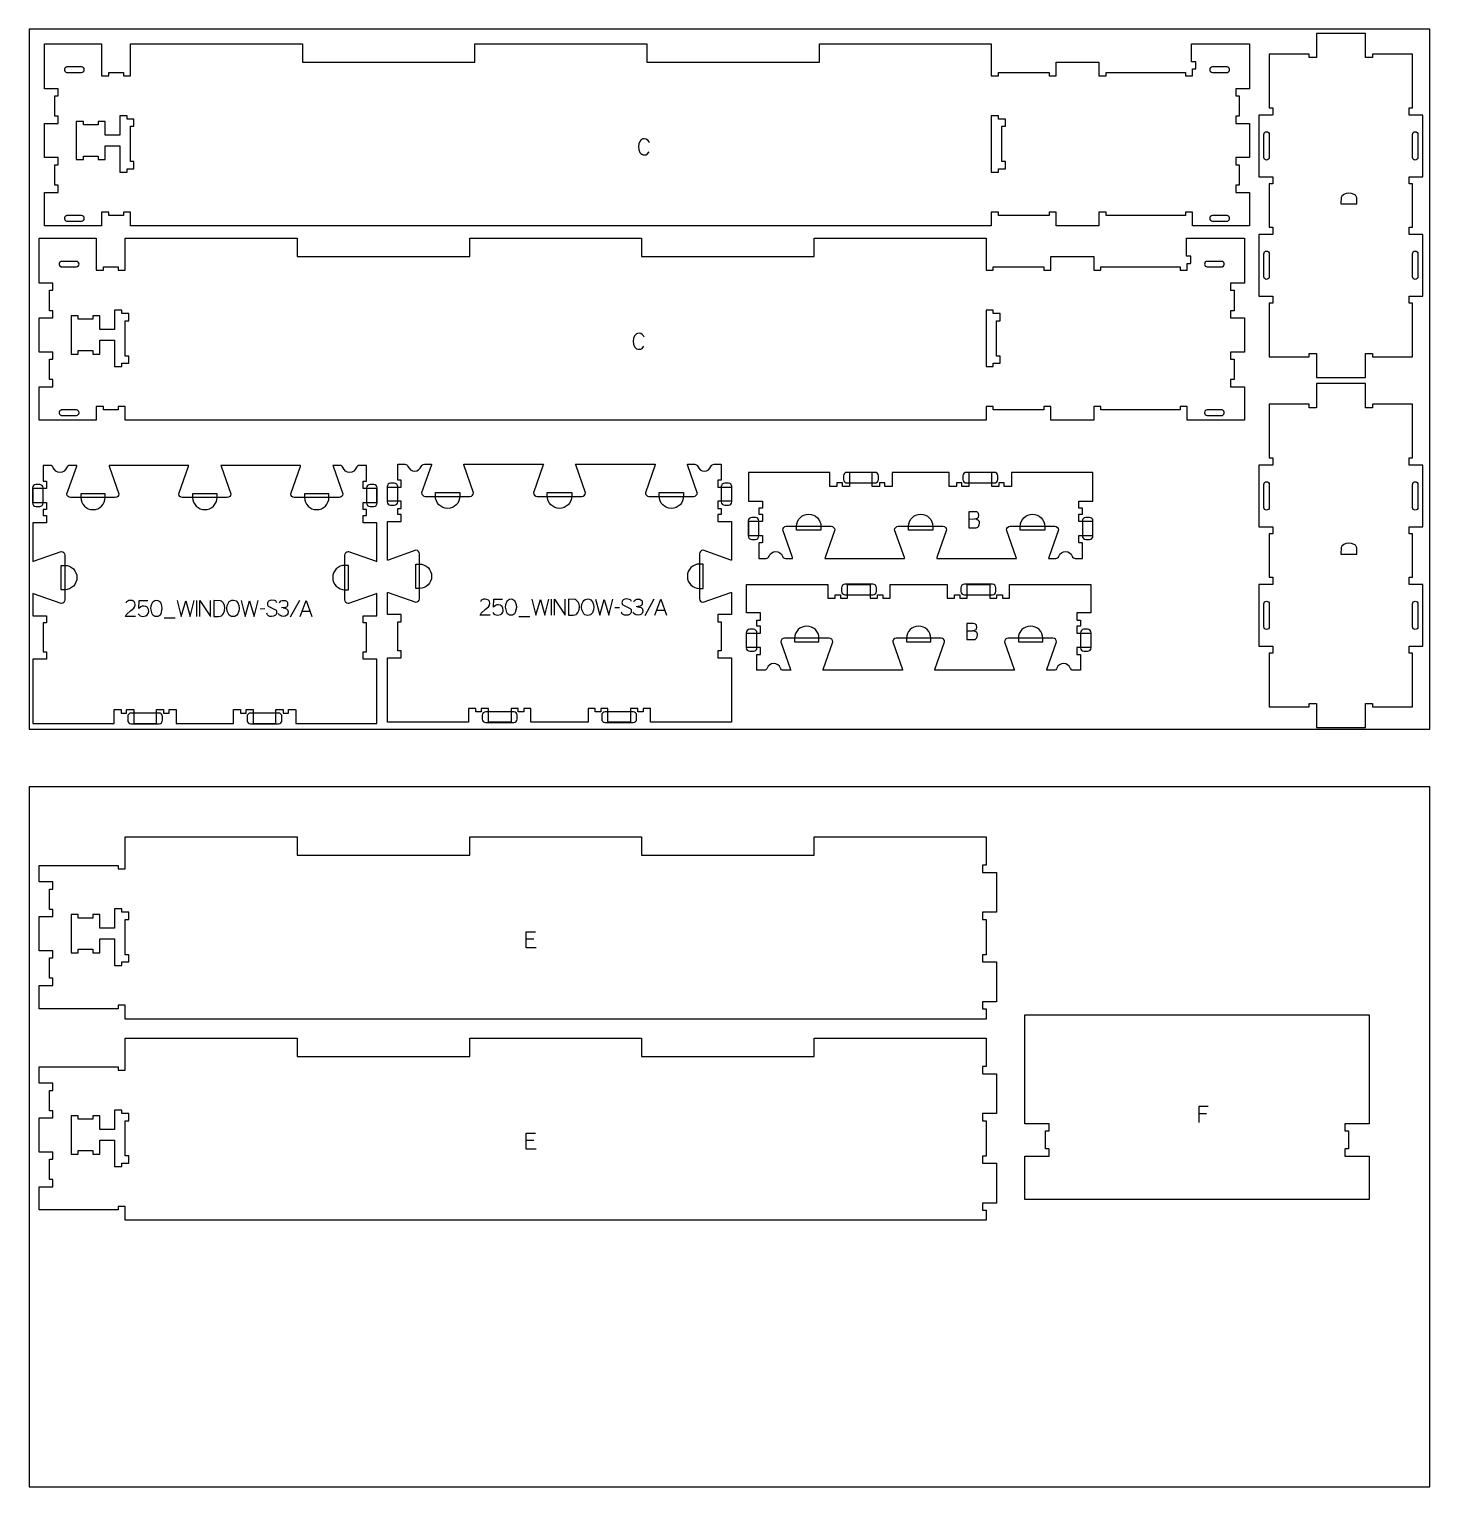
# Model space of a CAD drawing. Header units: millimetres. Extents: x -1220 to 1220, y -1270 to 3467.
# Drawn here: x -1220 to 1220, y -1270 to 1270 of the extents above; entities that cross this region are included whole.
import ezdxf

# ---------------------------------------------------------------- set-up
doc = ezdxf.new("R2010")
doc.units = ezdxf.units.MM
for name, color, linetype, true_color in [('0_SHEET_SPRUCEPLY_2440X122', 1, 'Continuous', 0xff0000), ('1_ANYTOOL_1MMDEEP_LABELS_S', 2, 'Continuous', 0xffff00), ('3_ANYTOOL_CUTTHROUGH_INSID', 4, 'Continuous', 0x00ffff), ('4_ANYTOOL_CUTTHROUGH_OUTSI', 5, 'Continuous', 0x0000ff), ('5_ANYTOOL_HALF_MILL_9MM_IN', 3, 'Continuous', 0x00ff00)]:
    doc.layers.add(name, color=color, linetype=linetype, true_color=true_color)

msp = doc.modelspace()

# ---------------------------------------------------------------- linework, layer by layer
at = {"layer": '0_SHEET_SPRUCEPLY_2440X122'}
for points in [[(-1220, 1270), (-1220, 50), (1220, 50), (1220, 1270)], [(-1220, -50), (-1220, -1270), (1220, -1270), (1220, -50)]]:
    msp.add_lwpolyline(points, close=True, dxfattribs=at)
at = {"layer": '1_ANYTOOL_1MMDEEP_LABELS_S'}
for p, q in [((-928.3, 274.7, 0), (-928.3, 246.7, 0)), ((-809.5, 259.7, 0), (-817.7, 259.6, 0)), ((-749.3, 274.3, 0), (-765.4, 245.6, 0)), ((-744.5, 255.6, 0), (-730.6, 255.6, 0)), ((-310.5, 276.9, 0), (-310.5, 248.9, 0)), ((-191.8, 261.9, 0), (-200, 261.8, 0)), ((-131.6, 276.5, 0), (-147.6, 247.7, 0)), ((-126.7, 257.8, 0), (-112.8, 257.8, 0)), ((-984.9, 244.4, 0), (-965.6, 244.4, 0)), ((-367.1, 246.5, 0), (-347.8, 246.5, 0)), ((-340.8, -315.9, 0), (-354.4, -315.9, 0)), ((830.9, -620.2, 0), (817.3, -620.2, 0)), ((-340.8, -666.6, 0), (-354.4, -666.6, 0))]:
    msp.add_line(p, q, dxfattribs=at)
for points in [[(-139.2, 1071.8, 0.131103), (-142.7, 1076.8), (-145.3, 1078.3), (-148.4, 1078.8), (-150.8, 1078.6), (-152.9, 1077.7), (-154.7, 1076.4), (-156.2, 1074.4), (-158.2, 1069.9), (-158.8, 1064.8), (-158.2, 1059.8), (-156.2, 1055.2), (-154.7, 1053.3), (-152.8, 1051.9), (-150.6, 1051.1), (-148.1, 1050.8), (-145.4, 1051.2), (-143.2, 1052.4), (-139.9, 1056.3)], [(-148.4, 733.1, 0.131103), (-151.9, 738.1), (-154.5, 739.6), (-157.6, 740.1), (-160, 739.8), (-162.1, 739), (-163.9, 737.6), (-165.4, 735.7), (-167.3, 731.1), (-168, 726.1), (-167.3, 721.1), (-165.3, 716.5), (-163.8, 714.6), (-162, 713.2), (-159.8, 712.4), (-157.3, 712.1), (-154.6, 712.5), (-152.4, 713.6), (-149, 717.6)]]:
    msp.add_lwpolyline(points, format="xyb", dxfattribs=at)
for points in [[(1065, 965.4), (1093, 965.4), (1092.9, 973.4), (1092.6, 976.2), (1091.7, 978.6), (1090.3, 980.6), (1088.3, 982), (1083.5, 983.9), (1078.4, 984.5), (1074.1, 983.9), (1070.1, 982.1), (1066.6, 978.9), (1065.7, 976.9)], [(1065, 355.4), (1093, 355.4), (1092.9, 363.4), (1092.6, 366.2), (1091.7, 368.6), (1090.3, 370.6), (1088.3, 372), (1083.5, 373.9), (1078.4, 374.5), (1074.1, 373.9), (1070.1, 372.1), (1066.6, 368.9), (1065.7, 366.9)], [(-998.4, 275), (-995.9, 274.6), (-993.8, 273.5), (-992.1, 271.9), (-990.9, 269.9), (-989.4, 265.2), (-988.9, 260.4), (-990.9, 251.1), (-992.1, 249.1), (-993.8, 247.6), (-995.9, 246.8), (-998.4, 246.5), (-1000.9, 246.8), (-1003, 247.7), (-1004.7, 249.1), (-1005.9, 251.2), (-1007.8, 260.4), (-1007.4, 265.2), (-1005.9, 270), (-1004.6, 271.9), (-1003, 273.5), (-1001, 274.6)], [(-898.3, 274.7), (-898.3, 246.7), (-890.4, 246.8), (-887.5, 247.1), (-885.1, 248), (-883.2, 249.5), (-881.7, 251.5), (-879.9, 256.3), (-879.3, 261.4), (-879.9, 265.7), (-881.6, 269.6), (-884.9, 273.1), (-886.9, 274.1)], [(-864.3, 275), (-861.7, 274.7), (-859.5, 273.6), (-856.3, 270.2), (-854.5, 265.5), (-853.9, 260.6), (-854.6, 255.8), (-856.5, 251), (-858, 249), (-859.8, 247.5), (-862, 246.6), (-864.6, 246.3), (-867.3, 246.6), (-869.6, 247.5), (-871.5, 249), (-873, 251.1), (-874.9, 256), (-875.5, 260.8), (-874.9, 265.9), (-872.9, 270.5), (-871.3, 272.5), (-869.4, 273.9), (-867, 274.8)], [(-380.6, 277.1), (-378.1, 276.8), (-376, 275.7), (-374.3, 274.1), (-373.1, 272.1), (-371.6, 267.4), (-371.2, 262.5), (-373.2, 253.3), (-374.4, 251.3), (-376, 249.8), (-378.1, 249), (-380.6, 248.7), (-383.2, 249), (-385.2, 249.8), (-386.9, 251.3), (-388.1, 253.3), (-390, 262.6), (-389.6, 267.4), (-388.1, 272.1), (-386.9, 274.1), (-385.2, 275.7), (-383.2, 276.8)], [(-280.6, 276.9), (-280.6, 248.9), (-272.6, 249), (-269.7, 249.3), (-267.3, 250.2), (-265.4, 251.6), (-264, 253.7), (-262.1, 258.4), (-261.5, 263.5), (-262.1, 267.8), (-263.8, 271.8), (-267.1, 275.3), (-269.1, 276.2)], [(-246.5, 277.2), (-243.9, 276.9), (-241.8, 275.8), (-238.6, 272.3), (-236.7, 267.7), (-236.1, 262.7), (-236.8, 258), (-238.7, 253.2), (-240.2, 251.1), (-242, 249.7), (-244.2, 248.8), (-246.8, 248.5), (-249.5, 248.8), (-251.8, 249.7), (-253.7, 251.2), (-255.2, 253.3), (-257.1, 258.2), (-257.8, 263), (-257.1, 268), (-255.1, 272.7), (-253.5, 274.7), (-251.6, 276.1), (-249.2, 276.9)]]:
    msp.add_lwpolyline(points, close=True, dxfattribs=at)
for points in [[(416.7, 416.4), (426.6, 416.5), (431.9, 418), (432.9, 418.8), (433.7, 419.9), (434.3, 423.1), (433.9, 425.8), (433.4, 426.8), (432.7, 427.7), (431.8, 428.3), (430.7, 428.8), (428, 429.2), (416.7, 429.2)], [(416.7, 429.2), (416.7, 401.2), (425.8, 401.2), (428.1, 401.1), (429.8, 401.2), (431.2, 401.6), (432.4, 402.4), (433.5, 403.5), (435, 406.2), (435.5, 409.1), (435.3, 410.9), (434.8, 412.4), (433.9, 413.6), (432.7, 414.6), (429.8, 415.9), (426.6, 416.5)], [(-1034.9, 246.8), (-1052, 246.8), (-1050.5, 250), (-1042.6, 256.9), (-1037.5, 261.3), (-1035.9, 263.9), (-1035.3, 267), (-1035.9, 270.4), (-1036.7, 271.7), (-1037.7, 272.8), (-1040.4, 274.2), (-1043.7, 274.7), (-1046.2, 274.4), (-1048.4, 273.5), (-1050.2, 272.1), (-1051.6, 270)], [(-1030.3, 251.2), (-1028.6, 249.2), (-1026.7, 247.8), (-1024.4, 247), (-1021.9, 246.7), (-1016.5, 247.7), (-1014.4, 249.2), (-1012.7, 251.7), (-1012, 253.5), (-1011.8, 255.3), (-1012.4, 259), (-1014.1, 262), (-1015.3, 263.2), (-1016.8, 264), (-1020.5, 264.7), (-1023, 264.5), (-1025.2, 263.6), (-1029.2, 260.7), (-1028.5, 274.7), (-1013.4, 274.7)], [(-962.4, 274.7), (-955.2, 246.7), (-947.3, 273.9), (-939.4, 246.7), (-932.4, 274.7)], [(-922.7, 246.7), (-922.7, 274.7), (-904, 246.7), (-904, 274.7)], [(-850.9, 274.7), (-843.7, 246.7), (-835.9, 273.9), (-827.9, 246.7), (-820.9, 274.7)], [(-788.8, 270.4), (-789, 271.7), (-789.6, 272.8), (-790.5, 273.6), (-791.9, 274.2), (-797.5, 275), (-800.3, 274.6), (-802.8, 273.3), (-803.8, 272.4), (-804.5, 271.3), (-805, 270), (-805.1, 268.5), (-804.9, 267), (-804.4, 265.7), (-803.6, 264.6), (-796.7, 261.1), (-791.1, 258.4), (-790, 257.5), (-789.2, 256.3), (-788.9, 255), (-789.1, 251.7), (-789.7, 250.3), (-790.6, 249.1), (-791.8, 248.1), (-794.6, 246.9), (-797.6, 246.4), (-800.5, 246.7), (-803.2, 247.8), (-804.3, 248.7), (-805.1, 249.7), (-805.6, 250.9), (-805.8, 252.2)], [(-777.7, 261.4), (-774.6, 261), (-771.7, 259.8), (-770.5, 258.9), (-769.6, 257.8), (-769.1, 256.3), (-768.9, 254.6), (-769.5, 251), (-770.3, 249.6), (-771.3, 248.6), (-774, 247.2), (-777.6, 246.7), (-780.2, 247.1), (-782.4, 248.1), (-784.2, 249.7), (-785.4, 252)], [(-784.4, 270.1), (-783, 272.1), (-781.3, 273.6), (-779.2, 274.4), (-776.7, 274.7), (-773.9, 274.3), (-771.6, 273), (-770.8, 272), (-770.1, 270.8), (-769.7, 268), (-769.9, 265.7), (-770.7, 264), (-772, 262.8), (-773.4, 262.1), (-780.3, 261.4)], [(-747.7, 246.7), (-737.6, 274.7), (-727.3, 246.7)], [(-417.1, 248.9), (-434.2, 249), (-432.7, 252.1), (-424.8, 259.1), (-419.8, 263.5), (-418.1, 266.1), (-417.6, 269.2), (-418.1, 272.5), (-418.9, 273.9), (-419.9, 274.9), (-422.6, 276.4), (-425.9, 276.9), (-428.4, 276.6), (-430.6, 275.7), (-432.4, 274.2), (-433.8, 272.1)], [(-412.5, 253.3), (-410.8, 251.4), (-408.9, 250), (-406.7, 249.2), (-404.2, 248.9), (-398.7, 249.9), (-396.6, 251.4), (-394.9, 253.9), (-394.3, 255.7), (-394, 257.5), (-394.6, 261.1), (-396.3, 264.2), (-397.5, 265.4), (-399, 266.2), (-402.8, 266.9), (-405.2, 266.6), (-407.4, 265.8), (-411.4, 262.9), (-410.7, 276.9), (-395.6, 276.9)], [(-344.6, 276.9), (-337.4, 248.9), (-329.5, 276.1), (-321.6, 248.9), (-314.6, 276.9)], [(-304.9, 248.9), (-304.9, 276.9), (-286.2, 248.9), (-286.2, 276.9)], [(-233.2, 276.9), (-226, 248.9), (-218.1, 276.1), (-210.2, 248.9), (-203.2, 276.9)], [(-171, 272.6), (-171.2, 273.9), (-171.8, 275), (-172.7, 275.8), (-174.1, 276.3), (-179.8, 277.2), (-182.5, 276.8), (-185, 275.5), (-186, 274.6), (-186.7, 273.5), (-187.2, 272.2), (-187.3, 270.7), (-187.2, 269.2), (-186.7, 267.9), (-185.8, 266.8), (-178.9, 263.3), (-173.3, 260.6), (-172.2, 259.7), (-171.5, 258.5), (-171.1, 257.1), (-171.3, 253.9), (-171.9, 252.5), (-172.8, 251.3), (-174, 250.3), (-176.8, 249), (-179.8, 248.6), (-182.7, 248.9), (-185.4, 250), (-186.6, 250.9), (-187.4, 251.9), (-187.8, 253), (-188, 254.4)], [(-160, 263.6), (-156.8, 263.1), (-153.9, 262), (-152.7, 261.1), (-151.8, 260), (-151.3, 258.5), (-151.2, 256.8), (-151.7, 253.2), (-152.5, 251.8), (-153.5, 250.7), (-156.2, 249.4), (-159.8, 248.9), (-162.4, 249.2), (-164.6, 250.2), (-166.4, 251.9), (-167.6, 254.2)], [(-166.6, 272.3), (-165.3, 274.3), (-163.5, 275.8), (-161.4, 276.6), (-159, 276.9), (-156.1, 276.5), (-153.8, 275.1), (-153, 274.2), (-152.3, 273), (-151.9, 270.1), (-152.1, 267.9), (-153, 266.2), (-154.2, 265), (-155.6, 264.3), (-162.6, 263.6)], [(-130, 248.9), (-119.8, 276.9), (-109.5, 248.9)], [(413.4, 221.5), (423.2, 221.6), (428.5, 223.1), (429.6, 223.9), (430.3, 225), (430.9, 228.2), (430.5, 230.9), (430, 231.9), (429.3, 232.8), (428.5, 233.4), (427.4, 233.9), (424.6, 234.3), (413.4, 234.3)], [(413.4, 234.3), (413.4, 206.3), (422.4, 206.3), (424.8, 206.2), (426.4, 206.3), (427.8, 206.7), (429.1, 207.5), (430.1, 208.6), (431.6, 211.3), (432.1, 214.2), (431.9, 216), (431.4, 217.5), (430.6, 218.7), (429.4, 219.7), (426.5, 221), (423.2, 221.6)], [(-336.8, -330.9), (-354.4, -330.9), (-354.4, -302.9), (-337.8, -302.9)], [(833.8, -607.2), (817.3, -607.2), (817.3, -635.2)], [(-336.8, -681.6), (-354.4, -681.6), (-354.4, -653.6), (-337.8, -653.6)]]:
    msp.add_lwpolyline(points, dxfattribs=at)
at = {"layer": '3_ANYTOOL_CUTTHROUGH_INSID'}
for points in [[(-1128.7, 1204.1), (-1154.4, 1204.1), (-1155.2, 1204), (-1156, 1203.8), (-1156.7, 1203.3), (-1157.8, 1201.9), (-1158.4, 1200.2), (-1158.4, 1198.5), (-1157.8, 1196.8), (-1156.7, 1195.4), (-1156, 1195), (-1155.2, 1194.7), (-1154.4, 1194.6), (-1128.7, 1194.6, 1)], [(841.3, 1204.1, 1), (841.3, 1194.6), (867.1, 1194.6), (867.9, 1194.7), (868.6, 1195), (869.4, 1195.4), (870.5, 1196.8), (871, 1198.5), (871, 1200.2), (870.5, 1201.9), (869.4, 1203.3), (868.6, 1203.8), (867.9, 1204), (867.1, 1204.1)], [(940.3, 1086.6), (940.3, 1046.6, -1), (930.8, 1046.6), (930.8, 1086.6, -1)], [(1189.8, 1086.6, -1), (1199.3, 1086.6), (1199.3, 1046.6, -1), (1189.8, 1046.6)], [(-1128.7, 935.6, 1), (-1128.7, 945.1), (-1154.4, 945.1), (-1155.2, 945), (-1156, 944.8), (-1156.7, 944.3), (-1157.8, 942.9), (-1158.4, 941.2), (-1158.4, 939.5), (-1157.8, 937.8), (-1156.7, 936.4), (-1156, 936), (-1155.2, 935.7), (-1154.4, 935.6)], [(841.3, 935.6), (867.1, 935.6), (867.9, 935.7), (868.6, 936), (869.4, 936.4), (870.5, 937.8), (871, 939.5), (871, 941.2), (870.5, 942.9), (869.4, 944.3), (868.6, 944.8), (867.9, 945), (867.1, 945.1), (841.3, 945.1, 1)], [(-1137.8, 865.4), (-1163.6, 865.4), (-1164.3, 865.3), (-1165.1, 865), (-1165.8, 864.6), (-1167, 863.2), (-1167.5, 861.5), (-1167.5, 859.8), (-1167, 858.1), (-1165.8, 856.7), (-1165.1, 856.2), (-1164.3, 856), (-1163.6, 855.9), (-1137.8, 855.9, 1)], [(832.2, 865.4, 1), (832.2, 855.9), (857.9, 855.9), (858.7, 856), (859.5, 856.2), (860.2, 856.7), (861.3, 858.1), (861.9, 859.8), (861.9, 861.5), (861.3, 863.2), (860.2, 864.6), (859.5, 865), (858.7, 865.3), (857.9, 865.4)], [(940.3, 878.6), (940.3, 838.6, -1), (930.8, 838.6), (930.8, 878.6, -1)], [(1189.8, 878.6, -1), (1199.3, 878.6), (1199.3, 838.6, -1), (1189.8, 838.6)], [(-1137.8, 596.9, 1), (-1137.8, 606.4), (-1163.6, 606.4), (-1164.3, 606.3), (-1165.1, 606), (-1165.8, 605.6), (-1167, 604.2), (-1167.5, 602.5), (-1167.5, 600.8), (-1167, 599.1), (-1165.8, 597.7), (-1165.1, 597.2), (-1164.3, 597), (-1163.6, 596.9)], [(832.2, 596.9), (857.9, 596.9), (858.7, 597), (859.5, 597.2), (860.2, 597.7), (861.3, 599.1), (861.9, 600.8), (861.9, 602.5), (861.3, 604.2), (860.2, 605.6), (859.5, 606), (858.7, 606.3), (857.9, 606.4), (832.2, 606.4, 1)], [(940.3, 476.6), (940.3, 436.6, -1), (930.8, 436.6), (930.8, 476.6, -1)], [(1189.8, 476.6, -1), (1199.3, 476.6), (1199.3, 436.6, -1), (1189.8, 436.6)], [(940.3, 268.6), (940.3, 228.6, -1), (930.8, 228.6), (930.8, 268.6, -1)], [(1189.8, 268.6, -1), (1199.3, 268.6), (1199.3, 228.6, -1), (1189.8, 228.6)]]:
    msp.add_lwpolyline(points, format="xyb", close=True, dxfattribs=at)
for points in [[(-1037.4, 1113.2), (-1049.4, 1113.2), (-1049.4, 1119.2), (-1061.9, 1119.2), (-1061.9, 1085.1), (-1087.4, 1085.1), (-1087.4, 1109.1), (-1099.9, 1109.1), (-1099.9, 1103.1), (-1125.4, 1103.1), (-1125.4, 1109.1), (-1137.9, 1109.1), (-1137.9, 1042.6), (-1125.4, 1042.6), (-1125.4, 1048.6), (-1099.9, 1048.6), (-1099.9, 1042.6), (-1087.4, 1042.6), (-1087.4, 1066.6), (-1061.9, 1066.6), (-1061.9, 1020.7), (-1049.4, 1020.7), (-1049.4, 1026.7), (-1037.4, 1026.7), (-1037.4, 1039.2), (-1043.4, 1039.2), (-1043.4, 1100.7), (-1037.4, 1100.7)], [(456.1, 1119.2), (456.1, 1020.7), (468.6, 1020.7), (468.6, 1026.7), (480.6, 1026.7), (480.6, 1039.2), (474.6, 1039.2), (474.6, 1100.7), (480.6, 1100.7), (480.6, 1113.2), (468.6, 1113.2), (468.6, 1119.2)], [(-1046.6, 774.4), (-1058.6, 774.4), (-1058.6, 780.4), (-1071.1, 780.4), (-1071.1, 746.4), (-1096.6, 746.4), (-1096.6, 770.4), (-1109.1, 770.4), (-1109.1, 764.4), (-1134.6, 764.4), (-1134.6, 770.4), (-1147.1, 770.4), (-1147.1, 703.9), (-1134.6, 703.9), (-1134.6, 709.9), (-1109.1, 709.9), (-1109.1, 703.9), (-1096.6, 703.9), (-1096.6, 727.9), (-1071.1, 727.9), (-1071.1, 681.9), (-1058.6, 681.9), (-1058.6, 687.9), (-1046.6, 687.9), (-1046.6, 700.4), (-1052.6, 700.4), (-1052.6, 761.9), (-1046.6, 761.9)], [(446.9, 780.4), (446.9, 681.9), (459.4, 681.9), (459.4, 687.9), (471.4, 687.9), (471.4, 700.4), (465.4, 700.4), (465.4, 761.9), (471.4, 761.9), (471.4, 774.4), (459.4, 774.4), (459.4, 780.4)], [(-1046.6, -268.8), (-1058.6, -268.8), (-1058.6, -262.8), (-1071.1, -262.8), (-1071.1, -296.8), (-1096.6, -296.8), (-1096.6, -272.8), (-1109.1, -272.8), (-1109.1, -278.8), (-1134.6, -278.8), (-1134.6, -272.8), (-1147.1, -272.8), (-1147.1, -339.3), (-1134.6, -339.3), (-1134.6, -333.3), (-1109.1, -333.3), (-1109.1, -339.3), (-1096.6, -339.3), (-1096.6, -315.3), (-1071.1, -315.3), (-1071.1, -361.3), (-1058.6, -361.3), (-1058.6, -355.3), (-1046.6, -355.3), (-1046.6, -342.8), (-1052.6, -342.8), (-1052.6, -281.3), (-1046.6, -281.3)], [(-1046.6, -619.5), (-1058.6, -619.5), (-1058.6, -613.5), (-1071.1, -613.5), (-1071.1, -647.6), (-1096.6, -647.6), (-1096.6, -623.6), (-1109.1, -623.6), (-1109.1, -629.6), (-1134.6, -629.6), (-1134.6, -623.6), (-1147.1, -623.6), (-1147.1, -690.1), (-1134.6, -690.1), (-1134.6, -684.1), (-1109.1, -684.1), (-1109.1, -690.1), (-1096.6, -690.1), (-1096.6, -666.1), (-1071.1, -666.1), (-1071.1, -712), (-1058.6, -712), (-1058.6, -706), (-1046.6, -706), (-1046.6, -693.5), (-1052.6, -693.5), (-1052.6, -632), (-1046.6, -632)]]:
    msp.add_lwpolyline(points, close=True, dxfattribs=at)
at = {"layer": '4_ANYTOOL_CUTTHROUGH_OUTSI'}
for points in [[(794.1, 1194.6), (794.1, 1188.9, 0.414214), (794.3, 1188.6), (806.3, 1188.6, 0.414214), (806.6, 1188.9), (806.6, 1200.6), (812.3, 1200.6, 0.414214), (812.6, 1200.9), (812.6, 1212.9, 0.414214), (812.3, 1213.1), (805.1, 1213.1), (805.1, 1244.6), (906.1, 1244.6), (906.1, 1166.1), (882.3, 1166.1, 0.414214), (882.1, 1165.9), (882.1, 1153.9, 0.414214), (882.3, 1153.6), (888.1, 1153.6), (888.1, 1118.1), (882.3, 1118.1, 0.414214), (882.1, 1117.9), (882.1, 1105.9, 0.414214), (882.3, 1105.6), (906.1, 1105.6), (906.1, 1046.1), (882.3, 1046.1, 0.414214), (882.1, 1045.9), (882.1, 1033.9, 0.414214), (882.3, 1033.6), (888.1, 1033.6), (888.1, 998.1), (882.3, 998.1, 0.414214), (882.1, 997.9), (882.1, 985.9, 0.414214), (882.3, 985.6), (906.1, 985.6), (906.1, 927.1), (806.6, 927.1), (806.6, 950.9, 0.414214), (806.3, 951.1), (794.3, 951.1, 0.414214), (794.1, 950.9), (794.1, 945.1), (656.1, 945.1), (656.1, 950.9, 0.414214), (655.8, 951.1), (643.8, 951.1, 0.414214), (643.6, 950.9), (643.6, 927.1), (569.1, 927.1), (569.1, 950.9, 0.414214), (568.8, 951.1), (556.8, 951.1, 0.414214), (556.6, 950.9), (556.6, 945.1), (468.6, 945.1), (468.6, 950.9, 0.414214), (468.3, 951.1), (456.3, 951.1, 0.414214), (456.1, 950.9), (456.1, 927.1), (-1043.4, 927.1), (-1043.4, 950.9, 0.414214), (-1043.7, 951.1), (-1055.7, 951.1, 0.414214), (-1055.9, 950.9), (-1055.9, 945.1), (-1081.4, 945.1), (-1081.4, 950.9, 0.414214), (-1081.7, 951.1), (-1093.7, 951.1, 0.414214), (-1093.9, 950.9), (-1093.9, 927.1), (-1193.4, 927.1), (-1193.4, 985.6), (-1169.7, 985.6, 0.414214), (-1169.4, 985.9), (-1169.4, 997.9, 0.414214), (-1169.7, 998.1), (-1175.4, 998.1), (-1175.4, 1033.6), (-1169.7, 1033.6, 0.414214), (-1169.4, 1033.9), (-1169.4, 1045.9, 0.414214), (-1169.7, 1046.1), (-1193.4, 1046.1), (-1193.4, 1105.6), (-1169.7, 1105.6, 0.414214), (-1169.4, 1105.9), (-1169.4, 1117.9, 0.414214), (-1169.7, 1118.1), (-1175.4, 1118.1), (-1175.4, 1153.6), (-1169.7, 1153.6, 0.414214), (-1169.4, 1153.9), (-1169.4, 1165.9, 0.414214), (-1169.7, 1166.1), (-1193.4, 1166.1), (-1193.4, 1244.6), (-1093.9, 1244.6), (-1093.9, 1188.9, 0.414214), (-1093.7, 1188.6), (-1081.7, 1188.6, 0.414214), (-1081.4, 1188.9), (-1081.4, 1194.6), (-1055.9, 1194.6), (-1055.9, 1188.9, 0.414214), (-1055.7, 1188.6), (-1043.7, 1188.6, 0.414214), (-1043.4, 1188.9), (-1043.4, 1244.6), (-743.9, 1244.6), (-743.9, 1212.9, 0.414214), (-743.7, 1212.6), (-443.7, 1212.6, 0.414214), (-443.4, 1212.9), (-443.4, 1244.6), (-143.9, 1244.6), (-143.9, 1212.9, 0.414214), (-143.7, 1212.6), (156.3, 1212.6, 0.414214), (156.6, 1212.9), (156.6, 1244.6), (456.1, 1244.6), (456.1, 1188.9, 0.414214), (456.3, 1188.6), (468.3, 1188.6, 0.414214), (468.6, 1188.9), (468.6, 1194.6), (556.6, 1194.6), (556.6, 1188.9, 0.414214), (556.8, 1188.6), (568.8, 1188.6, 0.414214), (569.1, 1188.9), (569.1, 1212.6), (643.6, 1212.6), (643.6, 1188.9, 0.414214), (643.8, 1188.6), (655.8, 1188.6, 0.414214), (656.1, 1188.9), (656.1, 1194.6)], [(1184, 792.4, -0.414214), (1183.8, 792.6), (1183.8, 804.6, -0.414214), (1184, 804.9), (1207.8, 804.9), (1207.8, 912.4), (1184, 912.4, -0.414214), (1183.8, 912.6), (1183.8, 924.6, -0.414214), (1184, 924.9), (1189.8, 924.9), (1189.8, 1000.4), (1184, 1000.4, -0.414214), (1183.8, 1000.6), (1183.8, 1012.6, -0.414214), (1184, 1012.9), (1207.8, 1012.9), (1207.8, 1120.4), (1184, 1120.4, -0.414214), (1183.8, 1120.6), (1183.8, 1132.6, -0.414214), (1184, 1132.9), (1189.8, 1132.9), (1189.8, 1226.4), (1120.3, 1226.4), (1120.3, 1220.6, -0.414214), (1120, 1220.4), (1108, 1220.4, -0.414214), (1107.8, 1220.6), (1107.8, 1262.4), (1022.3, 1262.4), (1022.3, 1220.6, -0.414214), (1022, 1220.4), (1010, 1220.4, -0.414214), (1009.8, 1220.6), (1009.8, 1226.4), (940.3, 1226.4), (940.3, 1132.9), (946, 1132.9, -0.414214), (946.3, 1132.6), (946.3, 1120.6, -0.414214), (946, 1120.4), (922.3, 1120.4), (922.3, 1012.9), (946, 1012.9, -0.414214), (946.3, 1012.6), (946.3, 1000.6, -0.414214), (946, 1000.4), (940.3, 1000.4), (940.3, 924.9), (946, 924.9, -0.414214), (946.3, 924.6), (946.3, 912.6, -0.414214), (946, 912.4), (922.3, 912.4), (922.3, 804.9), (946, 804.9, -0.414214), (946.3, 804.6), (946.3, 792.6, -0.414214), (946, 792.4), (940.3, 792.4), (940.3, 698.9), (1009.8, 698.9), (1009.8, 704.6, -0.414214), (1010, 704.9), (1022, 704.9, -0.414214), (1022.3, 704.6), (1022.3, 662.9), (1107.8, 662.9), (1107.8, 704.6, -0.414214), (1108, 704.9), (1120, 704.9, -0.414214), (1120.3, 704.6), (1120.3, 698.9), (1189.8, 698.9), (1189.8, 792.4)], [(784.9, 855.9), (784.9, 850.1, 0.414214), (785.2, 849.9), (797.2, 849.9, 0.414214), (797.4, 850.1), (797.4, 861.9), (803.2, 861.9, 0.414214), (803.4, 862.1), (803.4, 874.1, 0.414214), (803.2, 874.4), (796, 874.4), (796, 905.9), (896.9, 905.9), (896.9, 827.4), (873.2, 827.4, 0.414214), (872.9, 827.1), (872.9, 815.1, 0.414214), (873.2, 814.9), (878.9, 814.9), (878.9, 779.4), (873.2, 779.4, 0.414214), (872.9, 779.1), (872.9, 767.1, 0.414214), (873.2, 766.9), (896.9, 766.9), (896.9, 707.4), (873.2, 707.4, 0.414214), (872.9, 707.1), (872.9, 695.1, 0.414214), (873.2, 694.9), (878.9, 694.9), (878.9, 659.4), (873.2, 659.4, 0.414214), (872.9, 659.1), (872.9, 647.1, 0.414214), (873.2, 646.9), (896.9, 646.9), (896.9, 588.4), (797.4, 588.4), (797.4, 612.1, 0.414214), (797.2, 612.4), (785.2, 612.4, 0.414214), (784.9, 612.1), (784.9, 606.4), (646.9, 606.4), (646.9, 612.1, 0.414214), (646.7, 612.4), (634.7, 612.4, 0.414214), (634.4, 612.1), (634.4, 588.4), (559.9, 588.4), (559.9, 612.1, 0.414214), (559.7, 612.4), (547.7, 612.4, 0.414214), (547.4, 612.1), (547.4, 606.4), (459.4, 606.4), (459.4, 612.1, 0.414214), (459.2, 612.4), (447.2, 612.4, 0.414214), (446.9, 612.1), (446.9, 588.4), (-1052.6, 588.4), (-1052.6, 612.1, 0.414214), (-1052.8, 612.4), (-1064.8, 612.4, 0.414214), (-1065.1, 612.1), (-1065.1, 606.4), (-1090.6, 606.4), (-1090.6, 612.1, 0.414214), (-1090.8, 612.4), (-1102.8, 612.4, 0.414214), (-1103.1, 612.1), (-1103.1, 588.4), (-1202.6, 588.4), (-1202.6, 646.9), (-1178.8, 646.9, 0.414214), (-1178.6, 647.1), (-1178.6, 659.1, 0.414214), (-1178.8, 659.4), (-1184.6, 659.4), (-1184.6, 694.9), (-1178.8, 694.9, 0.414214), (-1178.6, 695.1), (-1178.6, 707.1, 0.414214), (-1178.8, 707.4), (-1202.6, 707.4), (-1202.6, 766.9), (-1178.8, 766.9, 0.414214), (-1178.6, 767.1), (-1178.6, 779.1, 0.414214), (-1178.8, 779.4), (-1184.6, 779.4), (-1184.6, 814.9), (-1178.8, 814.9, 0.414214), (-1178.6, 815.1), (-1178.6, 827.1, 0.414214), (-1178.8, 827.4), (-1202.6, 827.4), (-1202.6, 905.9), (-1103.1, 905.9), (-1103.1, 850.1, 0.414214), (-1102.8, 849.9), (-1090.8, 849.9, 0.414214), (-1090.6, 850.1), (-1090.6, 855.9), (-1065.1, 855.9), (-1065.1, 850.1, 0.414214), (-1064.8, 849.9), (-1052.8, 849.9, 0.414214), (-1052.6, 850.1), (-1052.6, 905.9), (-753.1, 905.9), (-753.1, 874.1, 0.414214), (-752.8, 873.9), (-452.8, 873.9, 0.414214), (-452.6, 874.1), (-452.6, 905.9), (-153.1, 905.9), (-153.1, 874.1, 0.414214), (-152.8, 873.9), (147.2, 873.9, 0.414214), (147.4, 874.1), (147.4, 905.9), (446.9, 905.9), (446.9, 850.1, 0.414214), (447.2, 849.9), (459.2, 849.9, 0.414214), (459.4, 850.1), (459.4, 855.9), (547.4, 855.9), (547.4, 850.1, 0.414214), (547.7, 849.9), (559.7, 849.9, 0.414214), (559.9, 850.1), (559.9, 873.9), (634.4, 873.9), (634.4, 850.1, 0.414214), (634.7, 849.9), (646.7, 849.9, 0.414214), (646.9, 850.1), (646.9, 855.9)], [(1184, 182.4, -0.414214), (1183.8, 182.6), (1183.8, 194.6, -0.414214), (1184, 194.9), (1207.8, 194.9), (1207.8, 302.4), (1184, 302.4, -0.414214), (1183.8, 302.6), (1183.8, 314.6, -0.414214), (1184, 314.9), (1189.8, 314.9), (1189.8, 390.4), (1184, 390.4, -0.414214), (1183.8, 390.6), (1183.8, 402.6, -0.414214), (1184, 402.9), (1207.8, 402.9), (1207.8, 510.4), (1184, 510.4, -0.414214), (1183.8, 510.6), (1183.8, 522.6, -0.414214), (1184, 522.9), (1189.8, 522.9), (1189.8, 616.4), (1120.3, 616.4), (1120.3, 610.6, -0.414214), (1120, 610.4), (1108, 610.4, -0.414214), (1107.8, 610.6), (1107.8, 652.4), (1022.3, 652.4), (1022.3, 610.6, -0.414214), (1022, 610.4), (1010, 610.4, -0.414214), (1009.8, 610.6), (1009.8, 616.4), (940.3, 616.4), (940.3, 522.9), (946, 522.9, -0.414214), (946.3, 522.6), (946.3, 510.6, -0.414214), (946, 510.4), (922.3, 510.4), (922.3, 402.9), (946, 402.9, -0.414214), (946.3, 402.6), (946.3, 390.6, -0.414214), (946, 390.4), (940.3, 390.4), (940.3, 314.9), (946, 314.9, -0.414214), (946.3, 314.6), (946.3, 302.6, -0.414214), (946, 302.4), (922.3, 302.4), (922.3, 194.9), (946, 194.9, -0.414214), (946.3, 194.6), (946.3, 182.6, -0.414214), (946, 182.4), (940.3, 182.4), (940.3, 88.9), (1009.8, 88.9), (1009.8, 94.6, -0.414214), (1010, 94.9), (1022, 94.9, -0.414214), (1022.3, 94.6), (1022.3, 52.9), (1107.8, 52.9), (1107.8, 94.6, -0.414214), (1108, 94.9), (1120, 94.9, -0.414214), (1120.3, 94.6), (1120.3, 88.9), (1189.8, 88.9), (1189.8, 182.4)], [(-885.9, 509.8), (-885.6, 508.4), (-868.7, 460.1), (-868.7, 460, -0.414214), (-875, 453.8), (-953, 453.8, -0.414214), (-959.2, 460), (-959.2, 460.1), (-942.3, 508.4), (-942.1, 509.8), (-1080.8, 509.8), (-1080.5, 508.4), (-1063.6, 460.1), (-1063.6, 460, -0.414214), (-1069.9, 453.8), (-1147.9, 453.8, -0.414214), (-1154.1, 460), (-1154.1, 460.1), (-1137.2, 508.4), (-1137, 509.8), (-1149.4, 509.8, 0.317837), (-1154.8, 505.9, -0.707107), (-1177.9, 505.9, 0.317837), (-1183.3, 509.8), (-1195.7, 509.8), (-1195.7, 482.3), (-1190, 482.3, -0.414214), (-1189.7, 482), (-1189.7, 470, -0.414214), (-1190, 469.8), (-1213.7, 469.8), (-1213.7, 445.3), (-1190, 445.3, -0.414214), (-1189.7, 445), (-1189.7, 433, -0.414214), (-1190, 432.8), (-1195.7, 432.8), (-1195.7, 422.3), (-1190, 422.3, -0.414214), (-1189.7, 422), (-1189.7, 410, -0.414214), (-1190, 409.8), (-1213.7, 409.8), (-1213.7, 342.6), (-1212.3, 342.8), (-1164.1, 359.7), (-1164, 359.7, -0.414214), (-1157.7, 353.5), (-1157.7, 275.5, -0.414214), (-1164, 269.2), (-1164.1, 269.2), (-1212.4, 286.1), (-1213.7, 286.4), (-1213.7, 247.8), (-1190, 247.8, -0.414214), (-1189.7, 247.5), (-1189.7, 235.5, -0.414214), (-1190, 235.3), (-1195.7, 235.3), (-1195.7, 184.8), (-1190, 184.8, -0.414214), (-1189.7, 184.5), (-1189.7, 172.5, -0.414214), (-1190, 172.3), (-1213.7, 172.3), (-1213.7, 60.3), (-1072.2, 60.3), (-1072.2, 84, -0.414214), (-1072, 84.3), (-1060, 84.3, -0.414214), (-1059.7, 84), (-1059.7, 78.3), (-1050.2, 78.3), (-1050.2, 84, -0.414214), (-1050, 84.3), (-1038, 84.3, -0.414214), (-1037.7, 84), (-1037.7, 60.3), (-998.2, 60.3), (-998.2, 84, -0.414214), (-998, 84.3), (-986, 84.3, -0.414214), (-985.7, 84), (-985.7, 78.3), (-976.2, 78.3), (-976.2, 84, -0.414214), (-976, 84.3), (-964, 84.3, -0.414214), (-963.7, 84), (-963.7, 60.3), (-864.2, 60.3), (-864.2, 84, -0.414214), (-864, 84.3), (-852, 84.3, -0.414214), (-851.7, 84), (-851.7, 78.3), (-842.2, 78.3), (-842.2, 84, -0.414214), (-842, 84.3), (-830, 84.3, -0.414214), (-829.7, 84), (-829.7, 60.3), (-790.2, 60.3), (-790.2, 84, -0.414214), (-790, 84.3), (-778, 84.3, -0.414214), (-777.7, 84), (-777.7, 78.3), (-768.2, 78.3), (-768.2, 84, -0.414214), (-768, 84.3), (-756, 84.3, -0.414214), (-755.7, 84), (-755.7, 60.3), (-614.2, 60.3), (-614.2, 172.3), (-638, 172.3, -0.414214), (-638.2, 172.5), (-638.2, 184.5, -0.414214), (-638, 184.8), (-632.2, 184.8), (-632.2, 235.3), (-638, 235.3, -0.414214), (-638.2, 235.5), (-638.2, 247.5, -0.414214), (-638, 247.8), (-614.2, 247.8), (-614.2, 286.4), (-615.6, 286.1), (-663.9, 269.2), (-664, 269.2, -0.414214), (-670.2, 275.5), (-670.2, 353.5, -0.414214), (-664, 359.7), (-663.9, 359.7), (-615.6, 342.8), (-614.2, 342.6), (-614.2, 409.8), (-638, 409.8, -0.414214), (-638.2, 410), (-638.2, 422, -0.414214), (-638, 422.3), (-632.2, 422.3), (-632.2, 432.8), (-638, 432.8, -0.414214), (-638.2, 433), (-638.2, 445, -0.414214), (-638, 445.3), (-614.2, 445.3), (-614.2, 469.8), (-638, 469.8, -0.414214), (-638.2, 470), (-638.2, 482, -0.414214), (-638, 482.3), (-632.2, 482.3), (-632.2, 509.8), (-644.6, 509.8, 0.317837), (-650.1, 505.9, -0.707107), (-673.2, 505.9, 0.317837), (-678.6, 509.8), (-691, 509.8), (-690.7, 508.4), (-673.8, 460.1), (-673.8, 460, -0.414214), (-680.1, 453.8), (-758.1, 453.8, -0.414214), (-764.3, 460), (-764.3, 460.1), (-747.4, 508.4), (-747.2, 509.8)], [(-324.3, 511.9), (-324.5, 510.6), (-341.4, 462.3), (-341.4, 462.2, 0.414214), (-335.2, 455.9), (-257.2, 455.9, 0.414214), (-250.9, 462.2), (-251, 462.3), (-267.9, 510.6), (-268.1, 511.9), (-129.4, 511.9), (-129.6, 510.6), (-146.5, 462.3), (-146.5, 462.2, 0.414214), (-140.3, 455.9), (-62.3, 455.9, 0.414214), (-56, 462.2), (-56.1, 462.3), (-73, 510.6), (-73.2, 511.9), (-60.8, 511.9, -0.317837), (-55.4, 508.1, 0.707107), (-32.3, 508.1, -0.317837), (-26.9, 511.9), (-14.4, 511.9), (-14.4, 484.4), (-20.2, 484.4, 0.414214), (-20.4, 484.2), (-20.4, 472.2, 0.414214), (-20.2, 471.9), (3.6, 471.9), (3.6, 447.4), (-20.2, 447.4, 0.414214), (-20.4, 447.2), (-20.4, 435.2, 0.414214), (-20.2, 434.9), (-14.4, 434.9), (-14.4, 424.4), (-20.2, 424.4, 0.414214), (-20.4, 424.2), (-20.4, 412.2, 0.414214), (-20.2, 411.9), (3.6, 411.9), (3.6, 344.8), (2.2, 345), (-46.1, 361.9), (-46.2, 361.9, 0.414214), (-52.4, 355.6), (-52.4, 277.6, 0.414214), (-46.2, 271.4), (-46.1, 271.4), (2.2, 288.3), (3.6, 288.5), (3.6, 249.9), (-20.2, 249.9, 0.414214), (-20.4, 249.7), (-20.4, 237.7, 0.414214), (-20.2, 237.4), (-14.4, 237.4), (-14.4, 186.9), (-20.2, 186.9, 0.414214), (-20.4, 186.7), (-20.4, 174.7, 0.414214), (-20.2, 174.4), (3.6, 174.4), (3.6, 62.4), (-137.9, 62.4), (-137.9, 86.2, 0.414214), (-138.2, 86.4), (-150.2, 86.4, 0.414214), (-150.4, 86.2), (-150.4, 80.4), (-159.9, 80.4), (-159.9, 86.2, 0.414214), (-160.2, 86.4), (-172.2, 86.4, 0.414214), (-172.4, 86.2), (-172.4, 62.4), (-211.9, 62.4), (-211.9, 86.2, 0.414214), (-212.2, 86.4), (-224.2, 86.4, 0.414214), (-224.4, 86.2), (-224.4, 80.4), (-233.9, 80.4), (-233.9, 86.2, 0.414214), (-234.2, 86.4), (-246.2, 86.4, 0.414214), (-246.4, 86.2), (-246.4, 62.4), (-345.9, 62.4), (-345.9, 86.2, 0.414214), (-346.2, 86.4), (-358.2, 86.4, 0.414214), (-358.4, 86.2), (-358.4, 80.4), (-367.9, 80.4), (-367.9, 86.2, 0.414214), (-368.2, 86.4), (-380.2, 86.4, 0.414214), (-380.4, 86.2), (-380.4, 62.4), (-419.9, 62.4), (-419.9, 86.2, 0.414214), (-420.2, 86.4), (-432.2, 86.4, 0.414214), (-432.4, 86.2), (-432.4, 80.4), (-441.9, 80.4), (-441.9, 86.2, 0.414214), (-442.2, 86.4), (-454.2, 86.4, 0.414214), (-454.4, 86.2), (-454.4, 62.4), (-595.9, 62.4), (-595.9, 174.4), (-572.2, 174.4, 0.414214), (-571.9, 174.7), (-571.9, 186.7, 0.414214), (-572.2, 186.9), (-577.9, 186.9), (-577.9, 237.4), (-572.2, 237.4, 0.414214), (-571.9, 237.7), (-571.9, 249.7, 0.414214), (-572.2, 249.9), (-595.9, 249.9), (-595.9, 288.5), (-594.6, 288.3), (-546.3, 271.4), (-546.2, 271.4, 0.414214), (-539.9, 277.6), (-539.9, 355.6, 0.414214), (-546.2, 361.9), (-546.3, 361.9), (-594.6, 345), (-595.9, 344.8), (-595.9, 411.9), (-572.2, 411.9, 0.414214), (-571.9, 412.2), (-571.9, 424.2, 0.414214), (-572.2, 424.4), (-577.9, 424.4), (-577.9, 434.9), (-572.2, 434.9, 0.414214), (-571.9, 435.2), (-571.9, 447.2, 0.414214), (-572.2, 447.4), (-595.9, 447.4), (-595.9, 471.9), (-572.2, 471.9, 0.414214), (-571.9, 472.2), (-571.9, 484.2, 0.414214), (-572.2, 484.4), (-577.9, 484.4), (-577.9, 511.9), (-565.5, 511.9, -0.317837), (-560.1, 508.1, 0.707107), (-537, 508.1, -0.317837), (-531.6, 511.9), (-519.2, 511.9), (-519.4, 510.6), (-536.3, 462.3), (-536.3, 462.2, 0.414214), (-530.1, 455.9), (-452.1, 455.9, 0.414214), (-445.8, 462.2), (-445.9, 462.3), (-462.8, 510.6), (-463, 511.9)], [(361.3, 349.1), (361, 347.7), (499.7, 347.7), (499.5, 349.1), (482.6, 397.4), (482.6, 397.5, -0.414214), (488.8, 403.7), (566.8, 403.7, -0.414214), (573.1, 397.5), (573.1, 397.4), (556.2, 349.1), (555.9, 347.7), (568.3, 347.7, 0.317837), (573.8, 351.6, -0.707107), (596.9, 351.6, 0.317837), (602.3, 347.7), (614.7, 347.7), (614.7, 375.2), (608.9, 375.2, -0.414214), (608.7, 375.5), (608.7, 387.5, -0.414214), (608.9, 387.7), (632.7, 387.7), (632.7, 412.2), (608.9, 412.2, -0.414214), (608.7, 412.5), (608.7, 424.5, -0.414214), (608.9, 424.7), (614.7, 424.7), (614.7, 435.2), (608.9, 435.2, -0.414214), (608.7, 435.5), (608.7, 447.5, -0.414214), (608.9, 447.7), (632.7, 447.7), (632.7, 497.2), (491.2, 497.2), (491.2, 473.5, -0.414214), (490.9, 473.2), (478.9, 473.2, -0.414214), (478.7, 473.5), (478.7, 479.2), (469.2, 479.2), (469.2, 473.5, -0.414214), (468.9, 473.2), (456.9, 473.2, -0.414214), (456.7, 473.5), (456.7, 497.2), (417.2, 497.2), (417.2, 473.5, -0.414214), (416.9, 473.2), (404.9, 473.2, -0.414214), (404.7, 473.5), (404.7, 479.2), (395.2, 479.2), (395.2, 473.5, -0.414214), (394.9, 473.2), (382.9, 473.2, -0.414214), (382.7, 473.5), (382.7, 497.2), (283.2, 497.2), (283.2, 473.5, -0.414214), (282.9, 473.2), (270.9, 473.2, -0.414214), (270.7, 473.5), (270.7, 479.2), (261.2, 479.2), (261.2, 473.5, -0.414214), (260.9, 473.2), (248.9, 473.2, -0.414214), (248.7, 473.5), (248.7, 497.2), (209.2, 497.2), (209.2, 473.5, -0.414214), (208.9, 473.2), (196.9, 473.2, -0.414214), (196.7, 473.5), (196.7, 479.2), (187.2, 479.2), (187.2, 473.5, -0.414214), (186.9, 473.2), (174.9, 473.2, -0.414214), (174.7, 473.5), (174.7, 497.2), (33.2, 497.2), (33.2, 447.7), (56.9, 447.7, -0.414214), (57.2, 447.5), (57.2, 435.5, -0.414214), (56.9, 435.2), (51.2, 435.2), (51.2, 424.7), (56.9, 424.7, -0.414214), (57.2, 424.5), (57.2, 412.5, -0.414214), (56.9, 412.2), (33.2, 412.2), (33.2, 387.7), (56.9, 387.7, -0.414214), (57.2, 387.5), (57.2, 375.5, -0.414214), (56.9, 375.2), (51.2, 375.2), (51.2, 347.7), (63.6, 347.7, 0.317837), (69, 351.6, -0.707107), (92.1, 351.6, 0.317837), (97.5, 347.7), (109.9, 347.7), (109.7, 349.1), (92.8, 397.4), (92.8, 397.5, -0.414214), (99, 403.7), (177, 403.7, -0.414214), (183.3, 397.5), (183.3, 397.4), (166.4, 349.1), (166.1, 347.7), (304.8, 347.7), (304.6, 349.1), (287.7, 397.4), (287.7, 397.5, -0.414214), (293.9, 403.7), (371.9, 403.7, -0.414214), (378.2, 397.5), (378.2, 397.4)], [(301.2, 154.2), (301.5, 152.8), (162.8, 152.8), (163, 154.2), (179.9, 202.5), (179.9, 202.6, 0.414214), (173.7, 208.8), (95.7, 208.8, 0.414214), (89.4, 202.6), (89.4, 202.5), (106.3, 154.2), (106.6, 152.8), (94.2, 152.8, -0.317837), (88.7, 156.7, 0.707107), (65.6, 156.7, -0.317837), (60.2, 152.8), (47.8, 152.8), (47.8, 180.3), (53.6, 180.3, 0.414214), (53.8, 180.6), (53.8, 192.6, 0.414214), (53.6, 192.8), (29.8, 192.8), (29.8, 217.3), (53.6, 217.3, 0.414214), (53.8, 217.6), (53.8, 229.6, 0.414214), (53.6, 229.8), (47.8, 229.8), (47.8, 240.3), (53.6, 240.3, 0.414214), (53.8, 240.6), (53.8, 252.6, 0.414214), (53.6, 252.8), (29.8, 252.8), (29.8, 302.3), (171.3, 302.3), (171.3, 278.6, 0.414214), (171.6, 278.3), (183.6, 278.3, 0.414214), (183.8, 278.6), (183.8, 284.3), (193.3, 284.3), (193.3, 278.6, 0.414214), (193.6, 278.3), (205.6, 278.3, 0.414214), (205.8, 278.6), (205.8, 302.3), (245.3, 302.3), (245.3, 278.6, 0.414214), (245.6, 278.3), (257.6, 278.3, 0.414214), (257.8, 278.6), (257.8, 284.3), (267.3, 284.3), (267.3, 278.6, 0.414214), (267.6, 278.3), (279.6, 278.3, 0.414214), (279.8, 278.6), (279.8, 302.3), (379.3, 302.3), (379.3, 278.6, 0.414214), (379.6, 278.3), (391.6, 278.3, 0.414214), (391.8, 278.6), (391.8, 284.3), (401.3, 284.3), (401.3, 278.6, 0.414214), (401.6, 278.3), (413.6, 278.3, 0.414214), (413.8, 278.6), (413.8, 302.3), (453.3, 302.3), (453.3, 278.6, 0.414214), (453.6, 278.3), (465.6, 278.3, 0.414214), (465.8, 278.6), (465.8, 284.3), (475.3, 284.3), (475.3, 278.6, 0.414214), (475.6, 278.3), (487.6, 278.3, 0.414214), (487.8, 278.6), (487.8, 302.3), (629.3, 302.3), (629.3, 252.8), (605.6, 252.8, 0.414214), (605.3, 252.6), (605.3, 240.6, 0.414214), (605.6, 240.3), (611.3, 240.3), (611.3, 229.8), (605.6, 229.8, 0.414214), (605.3, 229.6), (605.3, 217.6, 0.414214), (605.6, 217.3), (629.3, 217.3), (629.3, 192.8), (605.6, 192.8, 0.414214), (605.3, 192.6), (605.3, 180.6, 0.414214), (605.6, 180.3), (611.3, 180.3), (611.3, 152.8), (598.9, 152.8, -0.317837), (593.5, 156.7, 0.707107), (570.4, 156.7, -0.317837), (565, 152.8), (552.6, 152.8), (552.8, 154.2), (569.7, 202.5), (569.7, 202.6, 0.414214), (563.5, 208.8), (485.5, 208.8, 0.414214), (479.2, 202.6), (479.2, 202.5), (496.1, 154.2), (496.4, 152.8), (357.7, 152.8), (357.9, 154.2), (374.8, 202.5), (374.8, 202.6, 0.414214), (368.6, 208.8), (290.6, 208.8, 0.414214), (284.3, 202.6), (284.3, 202.5)], [(-152.8, -454.8), (-1052.6, -454.8), (-1052.6, -431.1, 0.414214), (-1052.8, -430.8), (-1064.8, -430.8, 0.414214), (-1065.1, -431.1), (-1065.1, -436.8), (-1202.6, -436.8), (-1202.6, -396.3), (-1178.8, -396.3, 0.414214), (-1178.6, -396.1), (-1178.6, -384.1, 0.414214), (-1178.8, -383.8), (-1184.6, -383.8), (-1184.6, -348.3), (-1178.8, -348.3, 0.414214), (-1178.6, -348.1), (-1178.6, -336.1, 0.414214), (-1178.8, -335.8), (-1202.6, -335.8), (-1202.6, -276.3), (-1178.8, -276.3, 0.414214), (-1178.6, -276.1), (-1178.6, -264.1, 0.414214), (-1178.8, -263.8), (-1184.6, -263.8), (-1184.6, -228.3), (-1178.8, -228.3, 0.414214), (-1178.6, -228.1), (-1178.6, -216.1, 0.414214), (-1178.8, -215.8), (-1202.6, -215.8), (-1202.6, -187.3), (-1065.1, -187.3), (-1065.1, -193.1, 0.414214), (-1064.8, -193.3), (-1052.8, -193.3, 0.414214), (-1052.6, -193.1), (-1052.6, -137.3), (-753.1, -137.3), (-753.1, -169.1, 0.414214), (-752.8, -169.3), (-452.8, -169.3, 0.414214), (-452.6, -169.1), (-452.6, -137.3), (-153.1, -137.3), (-153.1, -169.1, 0.414214), (-152.8, -169.3), (147.2, -169.3, 0.414214), (147.4, -169.1), (147.4, -137.3), (446.9, -137.3), (446.9, -186.8), (441.2, -186.8, 0.414214), (440.9, -187.1), (440.9, -199.1, 0.414214), (441.2, -199.3), (464.9, -199.3), (464.9, -268.8), (441.2, -268.8, 0.414214), (440.9, -269.1), (440.9, -281.1, 0.414214), (441.2, -281.3), (446.9, -281.3), (446.9, -342.8), (441.2, -342.8, 0.414214), (440.9, -343.1), (440.9, -355.1, 0.414214), (441.2, -355.3), (464.9, -355.3), (464.9, -424.8), (441.2, -424.8, 0.414214), (440.9, -425.1), (440.9, -437.1, 0.414214), (441.2, -437.3), (446.9, -437.3), (446.9, -454.8)], [(556.4, -649.8, 0.414214), (556.6, -649.5), (556.6, -637.5, 0.414214), (556.4, -637.3), (514.6, -637.3), (514.6, -447.8), (1114.1, -447.8), (1114.1, -637.3), (1072.4, -637.3, 0.414214), (1072.1, -637.5), (1072.1, -649.5, 0.414214), (1072.4, -649.8), (1078.1, -649.8), (1078.1, -681.3), (1072.4, -681.3, 0.414214), (1072.1, -681.5), (1072.1, -693.5, 0.414214), (1072.4, -693.8), (1114.1, -693.8), (1114.1, -769.3), (514.6, -769.3), (514.6, -693.8), (556.4, -693.8, 0.414214), (556.6, -693.5), (556.6, -681.5, 0.414214), (556.4, -681.3), (550.6, -681.3), (550.6, -649.8)], [(-152.8, -805.6), (-1052.6, -805.6), (-1052.6, -781.8, 0.414214), (-1052.8, -781.6), (-1064.8, -781.6, 0.414214), (-1065.1, -781.8), (-1065.1, -787.6), (-1202.6, -787.6), (-1202.6, -747.1), (-1178.8, -747.1, 0.414214), (-1178.6, -746.8), (-1178.6, -734.8, 0.414214), (-1178.8, -734.6), (-1184.6, -734.6), (-1184.6, -699.1), (-1178.8, -699.1, 0.414214), (-1178.6, -698.8), (-1178.6, -686.8, 0.414214), (-1178.8, -686.6), (-1202.6, -686.6), (-1202.6, -627.1), (-1178.8, -627.1, 0.414214), (-1178.6, -626.8), (-1178.6, -614.8, 0.414214), (-1178.8, -614.6), (-1184.6, -614.6), (-1184.6, -579.1), (-1178.8, -579.1, 0.414214), (-1178.6, -578.8), (-1178.6, -566.8, 0.414214), (-1178.8, -566.6), (-1202.6, -566.6), (-1202.6, -538.1), (-1065.1, -538.1), (-1065.1, -543.8, 0.414214), (-1064.8, -544.1), (-1052.8, -544.1, 0.414214), (-1052.6, -543.8), (-1052.6, -488.1), (-753.1, -488.1), (-753.1, -519.8, 0.414214), (-752.8, -520.1), (-452.8, -520.1, 0.414214), (-452.6, -519.8), (-452.6, -488.1), (-153.1, -488.1), (-153.1, -519.8, 0.414214), (-152.8, -520.1), (147.2, -520.1, 0.414214), (147.4, -519.8), (147.4, -488.1), (446.9, -488.1), (446.9, -537.6), (441.2, -537.6, 0.414214), (440.9, -537.8), (440.9, -549.8, 0.414214), (441.2, -550.1), (464.9, -550.1), (464.9, -619.6), (441.2, -619.6, 0.414214), (440.9, -619.8), (440.9, -631.8, 0.414214), (441.2, -632.1), (446.9, -632.1), (446.9, -693.6), (441.2, -693.6, 0.414214), (440.9, -693.8), (440.9, -705.8, 0.414214), (441.2, -706.1), (464.9, -706.1), (464.9, -775.6), (441.2, -775.6, 0.414214), (440.9, -775.8), (440.9, -787.8, 0.414214), (441.2, -788.1), (446.9, -788.1), (446.9, -805.6)]]:
    msp.add_lwpolyline(points, format="xyb", close=True, dxfattribs=at)
at = {"layer": '5_ANYTOOL_HALF_MILL_9MM_IN'}
for points in [[(204.6, 497.7, 0.414214), (198.6, 491.7), (198.6, 485.2, 0.414214), (204.6, 479.2), (253.3, 479.2, 0.414214), (259.3, 485.2), (259.3, 491.7, 0.414214), (253.3, 497.7)], [(412.6, 497.7, 0.414214), (406.6, 491.7), (406.6, 485.2, 0.414214), (412.6, 479.2), (461.3, 479.2, 0.414214), (467.3, 485.2), (467.3, 491.7, 0.414214), (461.3, 497.7)], [(-1208.2, 476.6, 0.414214), (-1214.2, 470.6), (-1214.2, 444.4, 0.414214), (-1208.2, 438.4), (-1201.7, 438.4, 0.414214), (-1195.7, 444.4), (-1195.7, 470.6, 0.414214), (-1201.7, 476.6)], [(-1130.1, 454, 1), (-1087.6, 454), (-1087.6, 460.3), (-1130.1, 460.3)], [(-935.2, 454, 1), (-892.7, 454), (-892.7, 460.3), (-935.2, 460.3)], [(-740.3, 454, 1), (-697.8, 454), (-697.8, 460.3), (-740.3, 460.3)], [(-626.2, 476.6, 0.414214), (-632.2, 470.6), (-632.2, 444.4, 0.414214), (-626.2, 438.4), (-619.7, 438.4, 0.414214), (-613.7, 444.4), (-613.7, 470.6, 0.414214), (-619.7, 476.6)], [(-590.4, 478.8, 0.414214), (-596.4, 472.8), (-596.4, 446.6, 0.414214), (-590.4, 440.6), (-583.9, 440.6, 0.414214), (-577.9, 446.6), (-577.9, 472.8, 0.414214), (-583.9, 478.8)], [(-469.8, 456.2, -1), (-512.3, 456.2), (-512.3, 462.4), (-469.8, 462.4)], [(-274.9, 456.2, -1), (-317.4, 456.2), (-317.4, 462.4), (-274.9, 462.4)], [(-80, 456.2, -1), (-122.5, 456.2), (-122.5, 462.4), (-80, 462.4)], [(-8.4, 478.8, 0.414214), (-14.4, 472.8), (-14.4, 446.6, 0.414214), (-8.4, 440.6), (-1.9, 440.6, 0.414214), (4.1, 446.6), (4.1, 472.8, 0.414214), (-1.9, 478.8)], [(38.7, 419.1, 0.414214), (32.7, 413.1), (32.7, 386.9, 0.414214), (38.7, 380.9), (45.2, 380.9, 0.414214), (51.2, 386.9), (51.2, 413.1, 0.414214), (45.2, 419.1)], [(116.8, 403.5, -1), (159.3, 403.5), (159.3, 397.2), (116.8, 397.2)], [(311.7, 403.5, -1), (354.2, 403.5), (354.2, 397.2), (311.7, 397.2)], [(506.6, 403.5, -1), (549.1, 403.5), (549.1, 397.2), (506.6, 397.2)], [(620.7, 419.1, 0.414214), (614.7, 413.1), (614.7, 386.9, 0.414214), (620.7, 380.9), (627.2, 380.9, 0.414214), (633.2, 386.9), (633.2, 413.1, 0.414214), (627.2, 419.1)], [(-1158, 335.7, -1), (-1158, 293.2), (-1164.2, 293.2), (-1164.2, 335.7)], [(-670, 335.7, 1), (-670, 293.2), (-663.7, 293.2), (-663.7, 335.7)], [(-540.2, 337.9, -1), (-540.2, 295.4), (-546.4, 295.4), (-546.4, 337.9)], [(-52.2, 337.9, 1), (-52.2, 295.4), (-45.9, 295.4), (-45.9, 337.9)], [(201.2, 302.8, 0.414214), (195.2, 296.8), (195.2, 290.3, 0.414214), (201.2, 284.3), (249.9, 284.3, 0.414214), (255.9, 290.3), (255.9, 296.8, 0.414214), (249.9, 302.8)], [(409.2, 302.8, 0.414214), (403.2, 296.8), (403.2, 290.3, 0.414214), (409.2, 284.3), (457.9, 284.3, 0.414214), (463.9, 290.3), (463.9, 296.8, 0.414214), (457.9, 302.8)], [(155.9, 208.6, 1), (113.4, 208.6), (113.4, 202.3), (155.9, 202.3)], [(350.8, 208.6, 1), (308.3, 208.6), (308.3, 202.3), (350.8, 202.3)], [(545.7, 208.6, 1), (503.2, 208.6), (503.2, 202.3), (545.7, 202.3)], [(35.3, 224.2, 0.414214), (29.3, 218.2), (29.3, 192, 0.414214), (35.3, 186), (41.8, 186, 0.414214), (47.8, 192), (47.8, 218.2, 0.414214), (41.8, 224.2)], [(617.3, 224.2, 0.414214), (611.3, 218.2), (611.3, 192, 0.414214), (617.3, 186), (623.8, 186, 0.414214), (629.8, 192), (629.8, 218.2, 0.414214), (623.8, 224.2)], [(-1042.4, 78.3, 0.414214), (-1048.4, 72.3), (-1048.4, 65.8, 0.414214), (-1042.4, 59.8), (-993.6, 59.8, 0.414214), (-987.6, 65.8), (-987.6, 72.3, 0.414214), (-993.6, 78.3)], [(-834.4, 78.3, 0.414214), (-840.4, 72.3), (-840.4, 65.8, 0.414214), (-834.4, 59.8), (-785.6, 59.8, 0.414214), (-779.6, 65.8), (-779.6, 72.3, 0.414214), (-785.6, 78.3)], [(-424.6, 80.4, 0.414214), (-430.6, 74.4), (-430.6, 67.9, 0.414214), (-424.6, 61.9), (-375.8, 61.9, 0.414214), (-369.8, 67.9), (-369.8, 74.4, 0.414214), (-375.8, 80.4)], [(-216.6, 80.4, 0.414214), (-222.6, 74.4), (-222.6, 67.9, 0.414214), (-216.6, 61.9), (-167.8, 61.9, 0.414214), (-161.8, 67.9), (-161.8, 74.4, 0.414214), (-167.8, 80.4)]]:
    msp.add_lwpolyline(points, format="xyb", close=True, dxfattribs=at)

doc.saveas('drawing.dxf')
